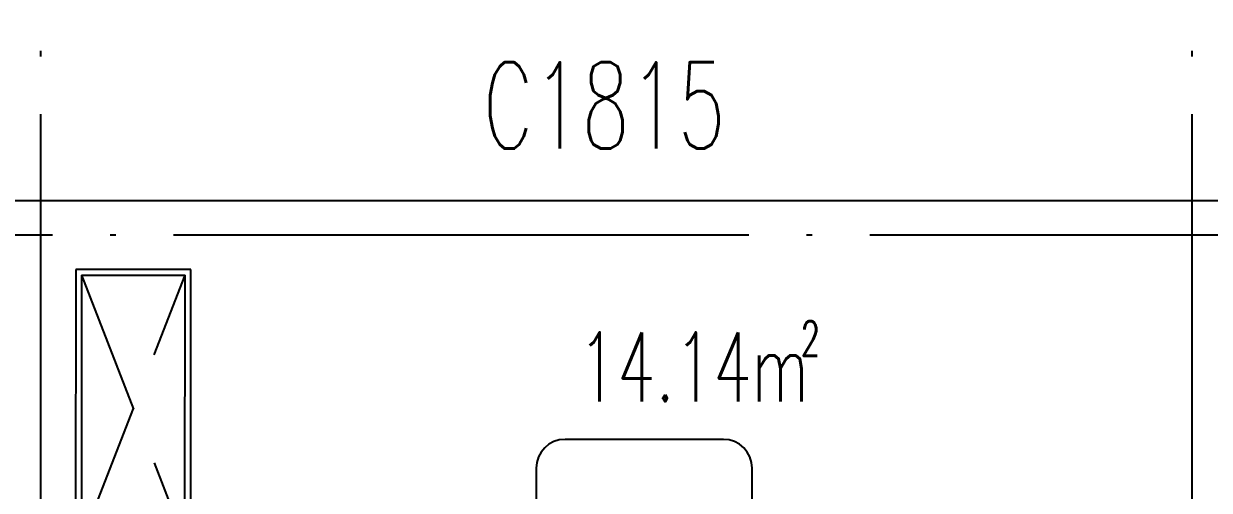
# Model space of a CAD drawing. Extents: x 68243 to 108563, y 14962 to 43474.
# Drawn here: x 89214 to 93334, y 35217 to 36839 of the extents above; entities that cross this region are included whole.
import ezdxf
from ezdxf.enums import TextEntityAlignment as Align

# ---------------------------------------------------------------- set-up
doc = ezdxf.new("R2010")
doc.units = 0
doc.header["$LTSCALE"] = 1000
doc.header["$MEASUREMENT"] = 0
doc.linetypes.add('DASH', pattern=[0.35, 0.25, -0.1])
doc.linetypes.add('DOTE', pattern=[2.42, 2, -0.2, 0.02, -0.2])
for name, color, linetype in [('A-DOTE', 1, 'Continuous'), ('A-WINDOW-TEXT', 7, 'Continuous'), ('A-房间名称', 7, 'Continuous'), ('A-立面看线', 7, 'Continuous')]:
    doc.layers.add(name, color=color, linetype=linetype)
doc.styles.add('_TCH_WINDOW', font='SIMPLEX', dxfattribs={"height": 3.5, "bigfont": 'GBCBIG'})

# ---------------------------------------------------------------- blocks, each defined once
blk = doc.blocks.new('*U70')
at = {"color": 0}
for p, q in [((1325, 0), (-1325, 0)), ((-1425, -100), (-1425, -650)), ((-1325, -750), (1325, -750))]:
    blk.add_line(p, q, dxfattribs=at)
for centre, start, end in [((-1325, -100), 90, 180), ((-1325, -650), 180, 270)]:
    blk.add_arc(centre, 100, start, end, dxfattribs=at)
blk = doc.blocks.new('*U71')
at = {"color": 0}
for p, q in [((3760.1, 0), (0, 0)), ((0, 0), (0, -400)), ((3760.1, -400), (3760.1, 0)), ((0, -400), (3760.1, -400))]:
    blk.add_line(p, q, dxfattribs=at)
at = {"color": 0, "linetype": 'Continuous'}
for p, q in [((3740.1, -20), (20, -20)), ((20, -20), (20, -380)), ((950, -20), (950, -380)), ((1880, -20), (1880, -380)), ((2810, -20), (2810, -380)), ((3740.1, -20), (3740.1, -380)), ((20, -380), (3740.1, -380))]:
    blk.add_line(p, q, dxfattribs=at)
at = {"color": 0, "linetype": 'DASH', "ltscale": 2}
for p, q in [((950, -20), (20, -380)), ((20, -20), (950, -380)), ((950, -20), (1880, -380)), ((1880, -20), (950, -380)), ((2810, -20), (1880, -380)), ((1880, -20), (2810, -380)), ((2810, -20), (3740.1, -380)), ((3740.1, -20), (2810, -380))]:
    blk.add_line(p, q, dxfattribs=at)
at = {"color": 0, "linetype": 'DASH', "ltscale": 90}
blk.add_line((3740.1, -20), (3740.1, -380), dxfattribs=at)

msp = doc.modelspace()

# ---------------------------------------------------------------- linework, layer by layer
at = {"layer": 'A-DOTE', "linetype": 'DOTE'}
for p, q in [((89273.7, 32105.2), (89273.7, 37225.2)), ((93273.7, 32105.2), (93273.7, 37225.2)), ((84893.7, 36105.2), (98773.7, 36105.2))]:
    msp.add_line(p, q, dxfattribs=at)
at = {"layer": 'A-立面看线'}
msp.add_lwpolyline([(84773.7, 36225.2), (97773.7, 36225.2), (97773.7, 25525.2), (93573.7, 25525.2), (93573.7, 23545.2), (88970.9, 23545.2), (88976.5, 25525.2), (84773.7, 25525.2), (84773.7, 36225.2)], dxfattribs=at)

# ---------------------------------------------------------------- block references
for name, p, rotation in [('*U71', (89393.7, 32225.2), 89.99102649880774), ('*U70', (91745, 33969), 270)]:
    msp.add_blockref(name, p, dxfattribs=dict(at, rotation=rotation))

# ---------------------------------------------------------------- texts
at = {"layer": 'A-WINDOW-TEXT', "style": '_TCH_WINDOW', "width": 0.65}
msp.add_text('C1815', height=300, dxfattribs=at).set_placement((91231.7, 36555.2), align=Align.MIDDLE_CENTER)
at = {"layer": 'A-房间名称', "color": 7, "style": '_TCH_WINDOW', "width": 0.65}
for s, height, p in [('2', 120, (91914, 35684.7)), ('14.14m', 240, (91141.4, 35525.8))]:
    msp.add_text(s, height=height, dxfattribs=at).set_placement(p)

doc.saveas('drawing.dxf')
